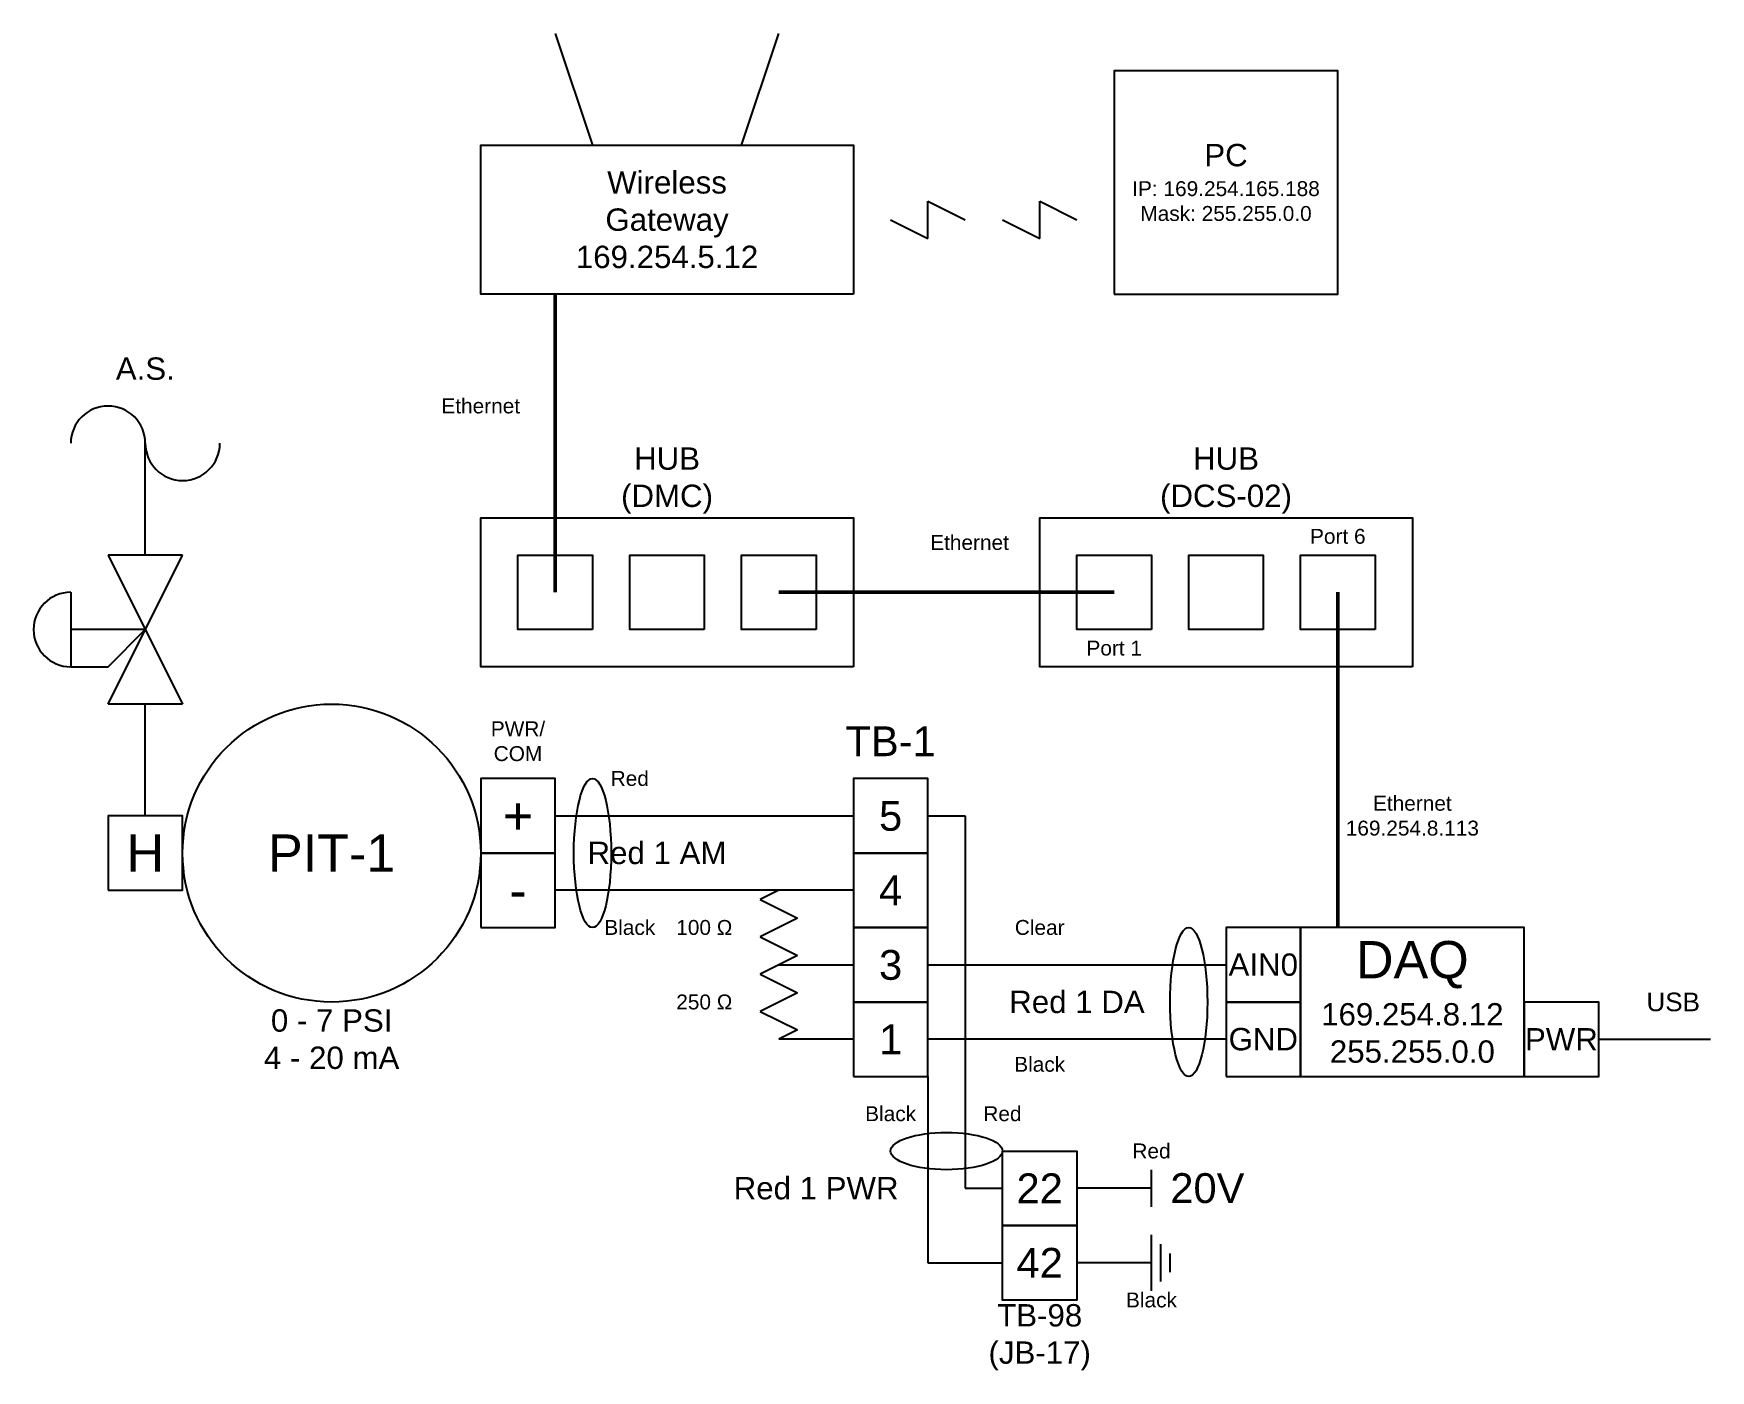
# Model space of a CAD drawing. Header units: inches. Extents: x 1 to 23.5, y 0.6 to 18.5.
import ezdxf

# ---------------------------------------------------------------- set-up
doc = ezdxf.new("R2010")
doc.units = ezdxf.units.IN
doc.header["$MEASUREMENT"] = 0
doc.layers.add('Diagram', color=7, linetype='Continuous')
doc.styles.get("Standard").update_dxf_attribs({"font": 'arial.ttf'})

msp = doc.modelspace()

# ---------------------------------------------------------------- linework, layer by layer
at = {"layer": 'Diagram'}
for p, q in [((8, 18.5), (8.5, 17)), ((10.5, 17), (11, 18.5)), ((8.5, 17), (10.5, 17)), ((13, 15.75), (13, 16.25)), ((13, 16.25), (13.5, 16)), ((14.5, 15.75), (14.5, 16.25)), ((14.5, 16.25), (15, 16)), ((12.5, 16), (13, 15.75)), ((14, 16), (14.5, 15.75)), ((2.5, 11.5), (2.5, 13)), ((2, 9.5), (3, 11.5)), ((3, 11.5), (2, 11.5)), ((2, 11.5), (3, 9.5)), ((1.5, 11), (1.5, 10)), ((2.5, 10.5), (1.5, 10.5)), ((2, 10), (2.5, 10.5)), ((1.5, 10), (2, 10)), ((3, 9.5), (2, 9.5)), ((2.5, 8), (2.5, 9.5)), ((13, 8), (13.5, 8)), ((13.5, 8), (13.5, 3)), ((11, 7), (10.75, 6.875)), ((10.75, 6.875), (11.25, 6.625)), ((11.25, 6.625), (10.75, 6.375)), ((10.75, 6.375), (11.25, 6.125)), ((11.25, 6.125), (11, 6)), ((11, 6), (10.75, 5.875)), ((10.75, 5.875), (11.25, 5.625)), ((11, 6), (12, 6)), ((11.25, 5.625), (10.75, 5.375)), ((10.75, 5.375), (11.25, 5.125)), ((11.25, 5.125), (11, 5)), ((12, 5), (11, 5)), ((22, 5), (23.5, 5)), ((13, 4.5), (13, 2)), ((16, 2.75), (16, 3.25)), ((13.5, 3), (14, 3)), ((16, 3), (15, 3)), ((16, 1.625), (16, 2.375)), ((16.125, 1.75), (16.125, 2.25)), ((16.25, 1.875), (16.25, 2.125)), ((13, 2), (14, 2)), ((16, 2), (15, 2))]:
    msp.add_line(p, q, dxfattribs=at)
at = {"layer": 'Diagram', "lineweight": 50}
for p, q in [((8, 11), (8, 15)), ((11, 11), (15.5, 11)), ((18.5, 6.5), (18.5, 11))]:
    msp.add_line(p, q, dxfattribs=at)
at = {"layer": 'Diagram'}
for points in [[(15.5, 15), (18.5, 15), (18.5, 18), (15.5, 18)], [(12, 15), (7, 15), (7, 17), (12, 17)], [(12, 10), (7, 10), (7, 12), (12, 12)], [(19.5, 10), (14.5, 10), (14.5, 12), (19.5, 12)], [(8.5, 10.5), (7.5, 10.5), (7.5, 11.5), (8.5, 11.5)], [(10, 10.5), (9, 10.5), (9, 11.5), (10, 11.5)], [(11.5, 10.5), (10.5, 10.5), (10.5, 11.5), (11.5, 11.5)], [(16, 10.5), (15, 10.5), (15, 11.5), (16, 11.5)], [(17.5, 10.5), (16.5, 10.5), (16.5, 11.5), (17.5, 11.5)], [(19, 10.5), (18, 10.5), (18, 11.5), (19, 11.5)], [(7, 7.5), (8, 7.5), (8, 8.5), (7, 8.5)], [(12, 7.5), (13, 7.5), (13, 8.5), (12, 8.5)], [(2, 7), (3, 7), (3, 8), (2, 8)], [(8, 8), (12, 8), (12, 7), (8, 7)], [(7, 6.5), (8, 6.5), (8, 7.5), (7, 7.5)], [(12, 6.5), (13, 6.5), (13, 7.5), (12, 7.5)], [(12, 5.5), (13, 5.5), (13, 6.5), (12, 6.5)], [(17, 5.5), (18, 5.5), (18, 6.5), (17, 6.5)], [(18, 4.5), (21, 4.5), (21, 6.5), (18, 6.5)], [(13, 6), (17, 6), (17, 5), (13, 5)], [(12, 4.5), (13, 4.5), (13, 5.5), (12, 5.5)], [(17, 4.5), (18, 4.5), (18, 5.5), (17, 5.5)], [(21, 4.5), (22, 4.5), (22, 5.5), (21, 5.5)], [(14, 3.5), (15, 3.5), (15, 2.5), (14, 2.5)], [(14, 2.5), (15, 2.5), (15, 1.5), (14, 1.5)]]:
    msp.add_lwpolyline(points, close=True, dxfattribs=at)
msp.add_circle((5, 7.5), 2, dxfattribs=at)
for centre, start, end in [((2, 13), 0, 180), ((3, 13), 180, 0), ((1.5, 10.5), 90, 270)]:
    msp.add_arc(centre, 0.5, start, end, dxfattribs=at)
for centre, major_axis, ratio in [((8.5, 7.5), (0, -1), 0.25), ((16.5, 5.5), (0, -1), 0.25), ((13.25, 3.5), (0.75, 0), 0.333333)]:
    msp.add_ellipse(centre, major_axis=major_axis, ratio=ratio, dxfattribs=at)

# ---------------------------------------------------------------- texts
at = {"layer": 'Diagram', "attachment_point": 5}
for s, width, heights, insert, char_height in [('PC\\P{\\H0.66667x;IP: 169.254.165.188\\PMask: 255.255.0.0}', 2.5, [0], (17, 16.5), 0.3), ('Wireless Gateway\\P169.254.5.12', 2, [0], (9.5, 16), 0.3), ('A.S.', 2, [0], (2.5, 14), 0.3), ('Ethernet', 1.5, [0], (7, 13.5), 0.2), ('HUB (DMC)', 2, [0.893], (9.5, 12.5), 0.3), ('HUB (DCS-02)', 2, [0], (17, 12.5), 0.3), ('Ethernet', 1.5, [0], (13.559, 11.667), 0.2), ('Port 6', 1, [0.207], (18.5, 11.75), 0.2), ('Port 1', 1, [0], (15.5, 10.25), 0.2), ('PWR/\\PCOM', 1, [0], (7.5, 9), 0.2), ('TB-1', 1, [0], (12.5, 9), 0.4), ('Red', 1, [0], (9, 8.5), 0.2), ('+', 1, [0], (7.5, 8), 0.5), ('\\pxsm1.5;5\\P4\\P3\\P1', 1, [0], (12.5, 6.499), 0.4), ('Ethernet\\P169.254.8.113', 1.5, [0], (19.5, 8), 0.2), ('H', 1, [0], (2.5, 7.5), 0.5), ('PIT-1', 2, [0], (5, 7.5), 0.5), ('Red 1 AM', 1.95256, [0], (9.365, 7.5), 0.3), ('-', 1, [0], (7.5, 7), 0.5), ('Black', 1, [0], (9, 6.5), 0.2), ('100 Ω', 1, [0], (10, 6.5), 0.2), ('Clear', 1, [0], (14.5, 6.5), 0.2), ('DAQ\\P{\\H0.6x;169.254.8.12\\P255.255.0.0}', 2, [0], (19.5, 5.5), 0.5), ('AIN0', 1, [0], (17.5, 6), 0.3), ('Red 1 DA', 1.95256, [0], (15, 5.5), 0.3), ('USB', 1, [0], (23, 5.5), 0.25), ('0 - 7 PSI\\P4 - 20 mA', 2, [0], (5, 5), 0.3), ('250 Ω', 1, [0], (10, 5.5), 0.2), ('GND', 1, [0], (17.5, 5), 0.3), ('PWR', 1, [0], (21.5, 5), 0.3), ('Black', 1, [0], (14.5, 4.663), 0.2), ('Black', 1, [0], (12.5, 4), 0.2), ('Red', 1, [0], (14, 4), 0.2), ('Red', 1, [0], (16, 3.5), 0.2), ('Red 1 PWR', 2.47628, [0], (11.5, 3), 0.3), ('\\pxsm1.5;22\\P42', 1, [0], (14.5, 2.5), 0.4), ('20V', 1, [0], (16.75, 3), 0.4), ('Black', 1, [0], (16, 1.5), 0.2), ('TB-98\\P(JB-17)', 1, [0], (14.5, 1), 0.3)]:
    msp.add_mtext_dynamic_manual_height_columns(s, width=width, gutter_width=1, heights=heights, dxfattribs=dict(at, insert=insert, char_height=char_height))

doc.saveas('drawing.dxf')
